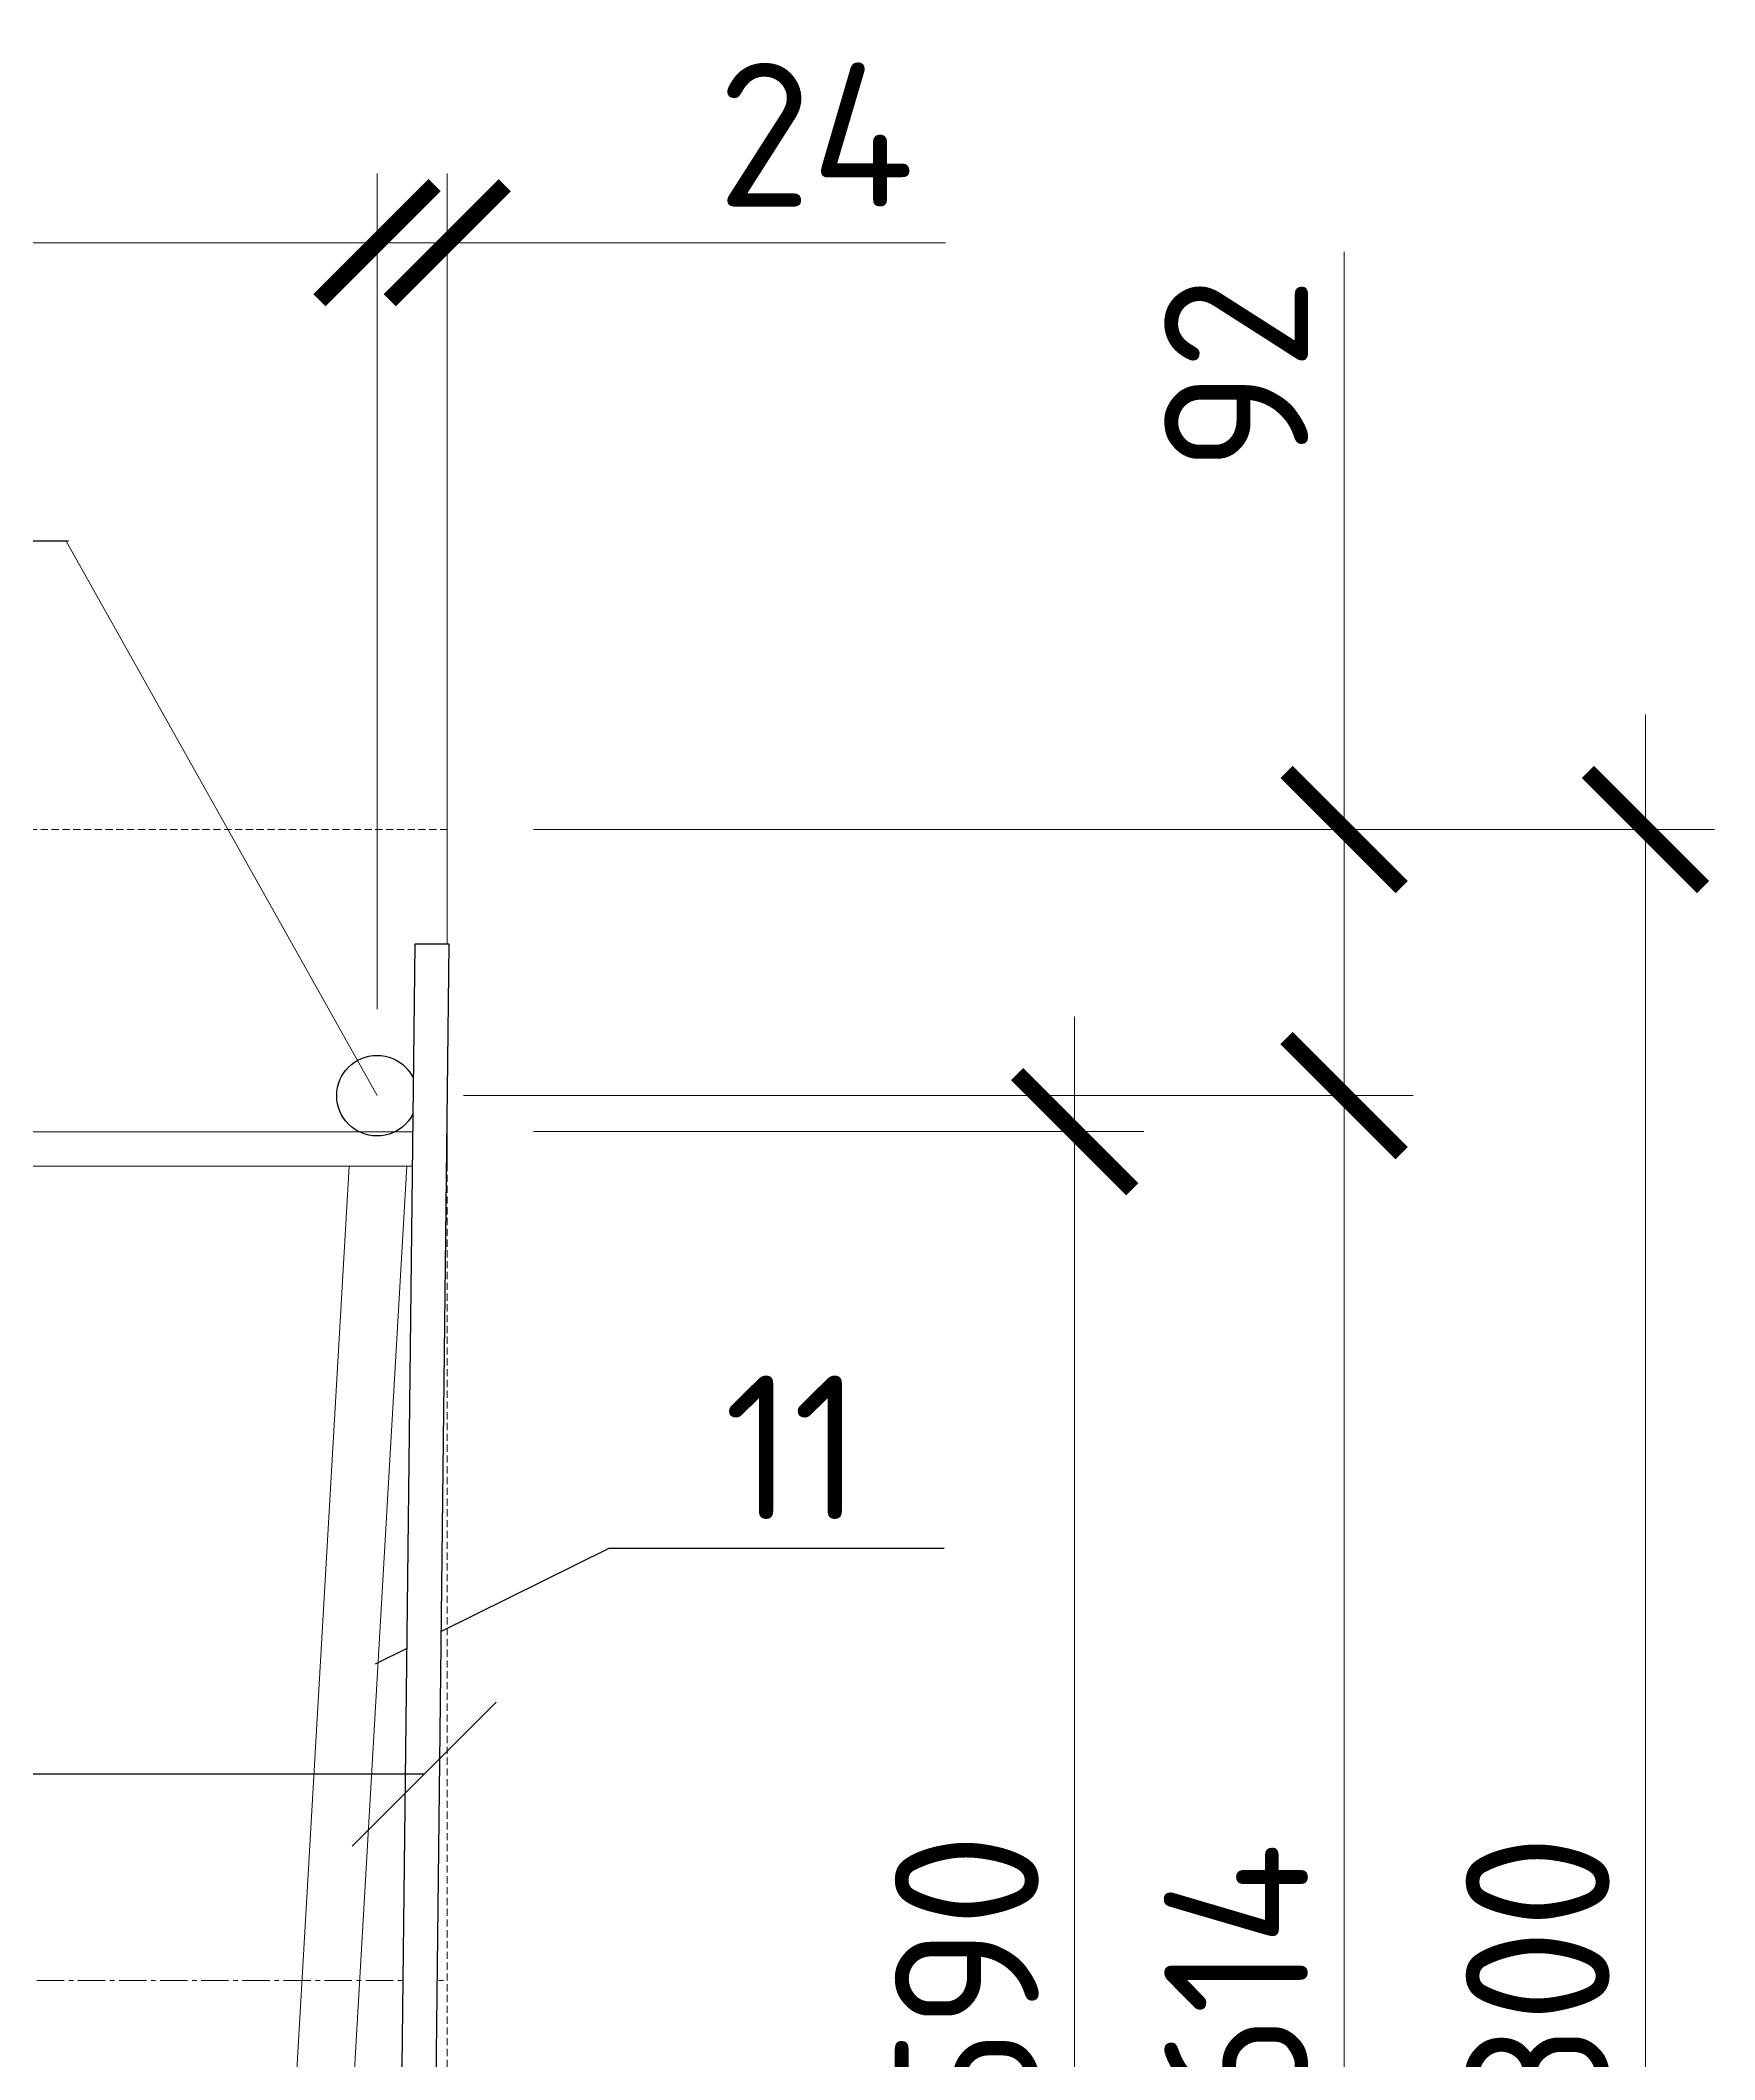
# Model space of a CAD drawing. Header units: millimetres. Extents: x -65574 to 111613, y -106550 to -50518.
# Drawn here: x 20570 to 21152, y -60921 to -60219 of the extents above; entities that cross this region are included whole.
import ezdxf
from ezdxf import colors
from ezdxf.entities.mleader import LeaderData, LeaderLine
from ezdxf.math import Vec2, Vec3

# ---------------------------------------------------------------- set-up
doc = ezdxf.new("R2010")
doc.units = ezdxf.units.MM
doc.linetypes.add('CENTER2', pattern=[28.575, 19.05, -3.175, 3.175, -3.175])
doc.linetypes.add('невидимая', pattern=[0.375, 0.25, -0.125])
doc.layers.get('Defpoints').update_dxf_attribs({"color": 6})
doc.styles.add('GOST-2.304_Type-B', font='GOST Common.ttf')
doc.dimstyles.new('УРСТ', dxfattribs={"dimtxt": 2.5, "dimasz": 2, "dimexe": 1.2, "dimexo": 1.5, "dimtad": 1, "dimdec": 0, "dimrnd": 1, "dimtxsty": 'GOST-2.304_Type-B', "dimblk": 'ARCHTICK', "dimcen": 2, "dimdle": 2, "dimazin": 3, "dimtfac": 1, "dimtdec": 0, "dimtmove": 1, "dimatfit": 0, "dimldrblk": 'NONE', "dimlwd": 15, "dimlwe": 15})

# ---------------------------------------------------------------- blocks, each defined once
blk = doc.blocks.new('_ArchTick')
at = {"color": 0, "linetype": 'ByBlock', "const_width": 0.15}
blk.add_lwpolyline([(-0.5, -0.5), (0.5, 0.5)], dxfattribs=at)
blk = doc.blocks.new('*D391')
at = {"color": 0, "lineweight": 15, "ltscale": 100, "transparency": 16777216}
for p, q in [((18866.76, -60556.11), (18866.76, -60265.73)), ((20686.76, -60556.11), (20686.76, -60265.73)), ((18826.76, -60289.73), (20726.76, -60289.73))]:
    blk.add_line(p, q, dxfattribs=at)
at = {"layer": 'Defpoints', "color": 0, "lineweight": -2, "ltscale": 100, "transparency": 16777216}
for p in [(20686.76, -60289.73), (18866.76, -60586.11), (20686.76, -60586.11)]:
    blk.add_point(p, dxfattribs=at)
at = {"color": 0, "lineweight": 15, "ltscale": 100, "transparency": 16777216, "xscale": 40, "yscale": 40, "zscale": 40, "rotation": 180}
blk.add_blockref('_ArchTick', (18866.76, -60289.73), dxfattribs=at)
at = {"color": 0, "lineweight": 15, "ltscale": 100, "transparency": 16777216, "xscale": 40, "yscale": 40, "zscale": 40}
blk.add_blockref('_ArchTick', (20686.76, -60289.73), dxfattribs=at)
at = {"color": 0, "lineweight": 15, "ltscale": 100, "transparency": 16777216, "insert": (19776.76, -60252.23), "char_height": 50, "attachment_point": 5, "style": 'GOST-2.304_Type-B'}
blk.add_mtext('\\A1;13х140=1820', dxfattribs=at)
blk = doc.blocks.new('_None')
blk = doc.blocks.new('*D393')
at = {"color": 0, "lineweight": 15, "ltscale": 100, "transparency": 16777216}
for p, q in [((20686.76, -60556.11), (20686.76, -60265.73)), ((20711.15, -60568.61), (20711.15, -60265.73)), ((20686.76, -60289.73), (20646.76, -60289.73)), ((20686.76, -60289.73), (20711.15, -60289.73)), ((20686.76, -60289.73), (20711.15, -60289.73)), ((20711.15, -60289.73), (20751.15, -60289.73)), ((20884.27, -60289.73), (20711.15, -60289.73))]:
    blk.add_line(p, q, dxfattribs=at)
at = {"layer": 'Defpoints', "color": 0, "lineweight": -2, "ltscale": 100, "transparency": 16777216}
for p in [(20711.15, -60289.73), (20686.76, -60586.11), (20711.15, -60598.61)]:
    blk.add_point(p, dxfattribs=at)
at = {"color": 0, "lineweight": 15, "ltscale": 100, "transparency": 16777216, "xscale": 40, "yscale": 40, "zscale": 40}
blk.add_blockref('_ArchTick', (20686.76, -60289.73), dxfattribs=at)
at = {"color": 0, "lineweight": 15, "ltscale": 100, "transparency": 16777216, "xscale": 40, "yscale": 40, "zscale": 40, "rotation": 180}
blk.add_blockref('_ArchTick', (20711.15, -60289.73), dxfattribs=at)
at = {"color": 0, "lineweight": 15, "ltscale": 100, "transparency": 16777216, "insert": (20839.27, -60252.23), "char_height": 50, "attachment_point": 5, "style": 'GOST-2.304_Type-B'}
blk.add_mtext('\\A1;24', dxfattribs=at)
blk = doc.blocks.new('*D397')
at = {"color": 0, "lineweight": 15, "ltscale": 100, "transparency": 16777216}
for p, q in [((20929.2, -60558.61), (20929.2, -61228.61)), ((20741.15, -60598.61), (20953.2, -60598.61)), ((20741.15, -61188.61), (20953.2, -61188.61))]:
    blk.add_line(p, q, dxfattribs=at)
at = {"layer": 'Defpoints', "color": 0, "lineweight": -2, "ltscale": 100, "transparency": 16777216}
for p in [(20711.15, -60598.61), (20711.15, -61188.61), (20929.2, -61188.61)]:
    blk.add_point(p, dxfattribs=at)
at = {"color": 0, "lineweight": 15, "ltscale": 100, "transparency": 16777216, "xscale": 40, "yscale": 40, "zscale": 40}
for p, rotation in [((20929.2, -60598.61), 90), ((20929.2, -61188.61), 270)]:
    blk.add_blockref('_ArchTick', p, dxfattribs=dict(at, rotation=rotation))
at = {"color": 0, "lineweight": 15, "ltscale": 100, "transparency": 16777216, "insert": (20891.7, -60893.61), "char_height": 50, "attachment_point": 5, "rotation": 90, "style": 'GOST-2.304_Type-B'}
blk.add_mtext('\\A1;590', dxfattribs=at)
blk = doc.blocks.new('*D398')
at = {"color": 0, "lineweight": 15, "ltscale": 100, "transparency": 16777216}
for p, q in [((21022.85, -60546.11), (21022.85, -61239.61)), ((20716.76, -60586.11), (21046.85, -60586.11)), ((20711.15, -61199.61), (21046.85, -61199.61))]:
    blk.add_line(p, q, dxfattribs=at)
at = {"layer": 'Defpoints', "color": 0, "lineweight": -2, "ltscale": 100, "transparency": 16777216}
for p in [(20686.76, -60586.11), (20681.15, -61199.61), (21022.85, -61199.61)]:
    blk.add_point(p, dxfattribs=at)
at = {"color": 0, "lineweight": 15, "ltscale": 100, "transparency": 16777216, "xscale": 40, "yscale": 40, "zscale": 40}
for p, rotation in [((21022.85, -60586.11), 90), ((21022.85, -61199.61), 270)]:
    blk.add_blockref('_ArchTick', p, dxfattribs=dict(at, rotation=rotation))
at = {"color": 0, "lineweight": 15, "ltscale": 100, "transparency": 16777216, "insert": (20985.35, -60892.86), "char_height": 50, "attachment_point": 5, "rotation": 90, "style": 'GOST-2.304_Type-B'}
blk.add_mtext('\\A1;614', dxfattribs=at)
blk = doc.blocks.new('*D400')
at = {"color": 0, "lineweight": 15, "ltscale": 100, "transparency": 16777216}
for p, q in [((21022.85, -60292.87), (21022.85, -60493.61)), ((21022.85, -60493.61), (21022.85, -60453.61)), ((20741.15, -60493.61), (21046.85, -60493.61)), ((21022.85, -60586.11), (21022.85, -60493.61)), ((21022.85, -60586.11), (21022.85, -60493.61)), ((20716.76, -60586.11), (21046.85, -60586.11)), ((21022.85, -60586.11), (21022.85, -60626.11))]:
    blk.add_line(p, q, dxfattribs=at)
at = {"layer": 'Defpoints', "color": 0, "lineweight": -2, "ltscale": 100, "transparency": 16777216}
for p in [(20711.15, -60493.61), (21022.85, -60493.61), (20686.76, -60586.11)]:
    blk.add_point(p, dxfattribs=at)
at = {"color": 0, "lineweight": 15, "ltscale": 100, "transparency": 16777216, "xscale": 40, "yscale": 40, "zscale": 40}
for p, rotation in [((21022.85, -60493.61), 270), ((21022.85, -60586.11), 90)]:
    blk.add_blockref('_ArchTick', p, dxfattribs=dict(at, rotation=rotation))
at = {"color": 0, "lineweight": 15, "ltscale": 100, "transparency": 16777216, "insert": (20985.35, -60335.37), "char_height": 50, "attachment_point": 5, "rotation": 90, "style": 'GOST-2.304_Type-B'}
blk.add_mtext('\\A1;92', dxfattribs=at)
blk = doc.blocks.new('*D308')
at = {"color": 0, "lineweight": 15, "ltscale": 100, "transparency": 16777216}
for p, q in [((21127.61, -60453.61), (21127.61, -61333.61)), ((20741.15, -60493.61), (21151.61, -60493.61)), ((20741.15, -61293.61), (21151.61, -61293.61))]:
    blk.add_line(p, q, dxfattribs=at)
at = {"layer": 'Defpoints', "color": 0, "lineweight": -2, "ltscale": 100, "transparency": 16777216}
for p in [(20711.15, -60493.61), (20711.15, -61293.61), (21127.61, -61293.61)]:
    blk.add_point(p, dxfattribs=at)
at = {"color": 0, "lineweight": 15, "ltscale": 100, "transparency": 16777216, "xscale": 40, "yscale": 40, "zscale": 40}
for p, rotation in [((21127.61, -60493.61), 90), ((21127.61, -61293.61), 270)]:
    blk.add_blockref('_ArchTick', p, dxfattribs=dict(at, rotation=rotation))
at = {"color": 0, "lineweight": 15, "ltscale": 100, "transparency": 16777216, "insert": (21090.11, -60893.61), "char_height": 50, "attachment_point": 5, "rotation": 90, "style": 'GOST-2.304_Type-B'}
blk.add_mtext('\\A1;800', dxfattribs=at)
blk = doc.blocks.new('*U271')
at = {"linetype": 'ByBlock', "lineweight": 15, "ltscale": 100}
blk.add_lwpolyline([(52.81, -97.1), (-55.19, 95.6)], dxfattribs=at)
blk = doc.blocks.new('*U272')
at = {"color": 0, "linetype": 'ByBlock', "lineweight": -2, "transparency": 16777216}
blk.add_blockref('*U271', (1820, 0), dxfattribs=at)
blk = doc.blocks.new('*U242')
at = {"lineweight": 30, "ltscale": 100}
blk.add_circle((0, -1.5), 14, dxfattribs=at)
blk = doc.blocks.new('*U243')
at = {"color": 0, "linetype": 'ByBlock', "lineweight": -2, "transparency": 16777216}
blk.add_blockref('*U242', (1820, 0), dxfattribs=at)
blk = doc.blocks.new('_Oblique')
at = {"color": 0, "linetype": 'ByBlock', "lineweight": -2}
blk.add_line((-0.5, -0.5), (0.5, 0.5), dxfattribs=at)

msp = doc.modelspace()

# ---------------------------------------------------------------- linework, layer by layer
at = {"linetype": 'CENTER2', "lineweight": 5, "ltscale": 0.5}
msp.add_line((18811.15, -60893.61), (20711.15, -60893.61), dxfattribs=at)
at = {"linetype": 'невидимая', "lineweight": 15, "ltscale": 10}
msp.add_lwpolyline([(18811.15, -61293.61), (18811.15, -60493.61), (20711.15, -60493.61), (20711.15, -61293.61)], close=True, dxfattribs=at)
at = {"lineweight": 15}
for points in [[(18811.15, -60610.65), (18811.15, -60598.65), (20711.15, -60598.65), (20711.15, -60610.65)], [(20677.08, -60610.64), (20697.07, -60610.66), (20664.3, -61176.65), (20644.33, -61176.65)]]:
    msp.add_lwpolyline(points, close=True, dxfattribs=at)

# ---------------------------------------------------------------- block references
for name, p in [('*U272', (18813.95, -60489.01)), ('*U243', (18866.76, -60584.61))]:
    msp.add_blockref(name, p)

# ---------------------------------------------------------------- dimensions: what is measured, and where the dimension line sits
at = {"lineweight": 15, "ltscale": 100}
dim = msp.add_linear_dim(base=(20686.76, -60289.73), p1=(18866.76, -60586.11), p2=(20686.76, -60586.11), angle=0, text='13х140=<>', dimstyle='УРСТ', override={"dimscale": 0, "dimtxsty": 'GOST-2.304_Type-B'}, dxfattribs=at)
dim.commit()
dim.dimension.update_dxf_attribs({"geometry": '*D391', "text_midpoint": (19776.76, -60252.23)})
dim = msp.add_linear_dim(base=(20711.15, -60289.73), p1=(20686.76, -60586.11), p2=(20711.15, -60598.61), angle=0, dimstyle='УРСТ', override={"dimscale": 0}, dxfattribs=at)
dim.commit()
dim.dimension.update_dxf_attribs({"geometry": '*D393', "text_midpoint": (20839.27, -60294.05), "dimtype": 160})
dim = msp.add_linear_dim(base=(21022.85, -60493.61), p1=(20686.76, -60586.11), p2=(20711.15, -60493.61), angle=90, text='92', dimstyle='УРСТ', override={"dimscale": 0, "dimtxsty": 'GOST-2.304_Type-B'}, dxfattribs=at)
dim.commit()
dim.dimension.update_dxf_attribs({"geometry": '*D400', "text_midpoint": (21026.8, -60335.37), "dimtype": 160})
for base, p1, p2, picture, middle in [((21127.61, -61293.61), (20711.15, -60493.61), (20711.15, -61293.61), '*D308', (21090.11, -60893.61)), ((21022.84707288, -61199.61138529), (20686.7552487, -60586.11138529), (20681.14527894, -61199.61138529), '*D398', (20985.34707288, -60892.86138529)), ((20929.2, -61188.61), (20711.15, -60598.61), (20711.15, -61188.61), '*D397', (20891.7, -60893.61))]:
    dim = msp.add_linear_dim(base=base, p1=p1, p2=p2, angle=90, dimstyle='УРСТ', override={"dimscale": 0, "dimtxsty": 'GOST-2.304_Type-B'}, dxfattribs=at)
    dim.commit()
    dim.dimension.update_dxf_attribs({"geometry": picture, "text_midpoint": middle})

# ---------------------------------------------------------------- leaders
at = {"lineweight": 15}
ml = msp.add_multileader_mtext('Standard', dxfattribs=at)
ml.set_content('5', color=256, style='GOST-2.304_Type-B')
ml.set_leader_properties()
ml.set_arrow_properties(name='NONE')
ml.build(insert=Vec2(0, 0))
ml.multileader.update_dxf_attribs({"text_right_attachment_type": 6, "dogleg_length": 2.5, "arrow_head_size": 50, "scale": 20})
ctx = ml.context
ctx.base_point, ctx.scale, ctx.char_height, ctx.arrow_head_size, ctx.plane_origin = Vec3(18685.69, -60358.41), 20, 50, 50, Vec3(18731.58, -60393.41)
ctx.right_attachment, ctx.text_align_type = 6, 2
notes = []
notes.append((ctx, [(0, (1, 1, 0), (18731.58, -60393.41), (-1, 0), 16.85, [(0, [(20579.58, -60393.41)], 0, [])])]))
ctx.mtext.insert, ctx.mtext.width, ctx.mtext.alignment, ctx.mtext.flow_direction = Vec3(18712.73, -60333.41), 18.4175, 3, 5
at = {"lineweight": 15, "ltscale": 100}
ml = msp.add_multileader_mtext('Standard', dxfattribs=at)
ml.set_content('11', color=256, style='GOST-2.304_Type-B')
ml.set_leader_properties()
ml.set_arrow_properties(name='NONE')
ml.build(insert=Vec2(0, 0))
ml.multileader.update_dxf_attribs({"text_left_attachment_type": 6, "text_right_attachment_type": 6, "dogleg_length": 1, "arrow_head_size": 50, "scale": 20})
ctx = ml.context
ctx.base_point, ctx.scale, ctx.char_height, ctx.arrow_head_size, ctx.landing_gap_size, ctx.plane_origin = Vec3(20787.38, -60743.36), 20, 50, 50, 20, Vec3(20945.16, -61150.4)
ctx.left_attachment, ctx.right_attachment = 6, 6
notes.append((ctx, [(1, (1, 1, 0), (20767.38, -60743.36), (1, 0), 20, [(0, [(20686.27, -60783.57)], 0, [])])]))
ctx.mtext.insert, ctx.mtext.flow_direction = Vec3(20807.38, -60683.36), 5
for ctx, leaders in notes:
    for number, flags, end, landing, length, lines in leaders:
        leader = LeaderData()
        leader.index, (leader.has_last_leader_line, leader.has_dogleg_vector, leader.attachment_direction) = number, flags
        leader.last_leader_point, leader.dogleg_vector, leader.dogleg_length = Vec3(end), Vec3(landing), length
        for number, points, colour, breaks in lines:
            line = LeaderLine()
            line.index, line.vertices, line.color, line.breaks = number, Vec3.list(points), colors.encode_raw_color(colour), breaks
            leader.lines.append(line)
        ctx.leaders.append(leader)

# ---------------------------------------------------------------- next in the draw order: wipeouts: each hides what was drawn before it
at = {"color": 0}
msp.add_wipeout([(20699.87, -60533.43), (20711.87, -60533.43), (20703.54, -61253.57), (20691.53, -61253.57)], dxfattribs=at)

# ---------------------------------------------------------------- next in the draw order: linework, layer by layer
at = {"color": 0, "lineweight": -2}
msp.add_lwpolyline([(20699.87, -60533.43), (20691.53, -61253.57), (20703.54, -61253.57), (20711.87, -60533.43)], close=True, dxfattribs=at)

# ---------------------------------------------------------------- next in the draw order: leaders
at = {"lineweight": 15}
ml = msp.add_multileader_mtext('Standard', dxfattribs=at)
ml.set_content('10', color=256, style='GOST-2.304_Type-B')
ml.set_leader_properties()
ml.set_arrow_properties(name='OBLIQUE')
ml.build(insert=Vec2(0, 0))
ml.multileader.update_dxf_attribs({"text_left_attachment_type": 6, "text_right_attachment_type": 6, "dogleg_length": 0.842, "arrow_head_size": 50, "scale": 20})
ctx = ml.context
ctx.base_point, ctx.scale, ctx.char_height, ctx.arrow_head_size, ctx.plane_origin = Vec3(18648.89, -60821.87), 20, 50, 50, Vec3(18732.78, -60833.87)
ctx.left_attachment, ctx.right_attachment = 6, 6
notes = []
notes.append((ctx, [(0, (1, 1, 0), (18719.74, -60821.87), (-1, 0), 16.85, [(0, [(20703.13, -60821.86)], 0, []), (1, [(18882.66, -60821.84)], 0, []), (2, [(19162.31, -60821.87)], 0, []), (3, [(19442.86, -60821.87)], 0, []), (4, [(20142.64, -60821.84)], 0, []), (5, [(20423.19, -60821.84)], 0, [])])]))
ctx.mtext.insert, ctx.mtext.flow_direction = Vec3(18650.89, -60761.87), 5
for ctx, leaders in notes:
    for number, flags, end, landing, length, lines in leaders:
        leader = LeaderData()
        leader.index, (leader.has_last_leader_line, leader.has_dogleg_vector, leader.attachment_direction) = number, flags
        leader.last_leader_point, leader.dogleg_vector, leader.dogleg_length = Vec3(end), Vec3(landing), length
        for number, points, colour, breaks in lines:
            line = LeaderLine()
            line.index, line.vertices, line.color, line.breaks = number, Vec3.list(points), colors.encode_raw_color(colour), breaks
            leader.lines.append(line)
        ctx.leaders.append(leader)

doc.saveas('drawing.dxf')
